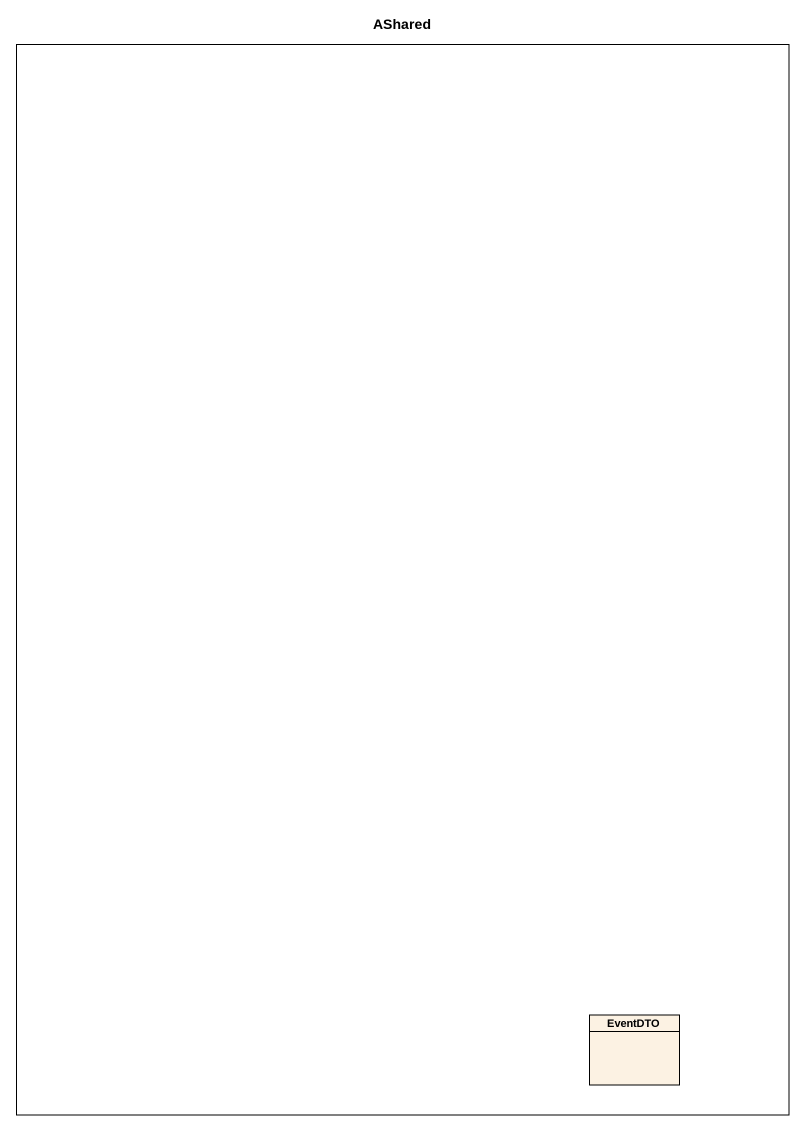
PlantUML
@startuml
title AShared
hide circle
hide empty members
rectangle " " as rectangle1 {
  class EventDTO
}
@enduml
